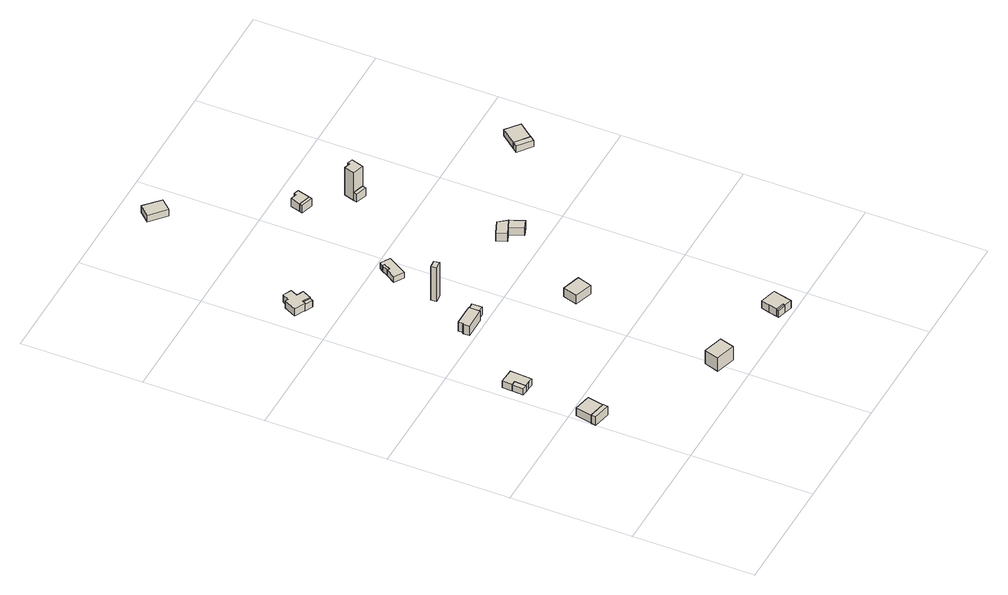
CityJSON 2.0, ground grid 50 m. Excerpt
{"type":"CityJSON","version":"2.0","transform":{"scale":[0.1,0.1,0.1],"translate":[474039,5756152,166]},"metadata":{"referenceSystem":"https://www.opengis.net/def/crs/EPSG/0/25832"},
"CityObjects":{
"building1":{"type":"Building","attributes":{"Gemeindeschluessel":"05711000","BezugspunktDach":"2000","function":"51009_1610","measuredHeight":4.1},"address":[{"country":"Germany"}],"geometry":[{"type":"Solid","lod":"1","boundaries":[[[[0,1,2,3]],[[4,5,6,7]],[[4,7,3,2]],[[5,4,2,1]],[[6,5,1,0]],[[7,6,0,3]]]]}]},
"building2":{"type":"Building","attributes":{"Gemeindeschluessel":"05711000","BezugspunktDach":"2000","function":"31001_1310","measuredHeight":4.06},"address":[{"country":"Germany"}],"geometry":[{"type":"Solid","lod":"1","boundaries":[[[[8,9,10,11]],[[12,13,14,15]],[[12,15,11,10]],[[13,12,10,9]],[[14,13,9,8]],[[15,14,8,11]]]]}]},
"building3":{"type":"Building","attributes":{"Gemeindeschluessel":"05711000","BezugspunktDach":"2000","function":"51009_1610","measuredHeight":2.94},"address":[{"country":"Germany"}],"geometry":[{"type":"Solid","lod":"1","boundaries":[[[[16,17,18,19]],[[20,21,22,23]],[[20,23,19,18]],[[21,20,18,17]],[[22,21,17,16]],[[23,22,16,19]]]]}]},
"building4":{"type":"Building","attributes":{"Gemeindeschluessel":"05711000","BezugspunktDach":"2000","function":"31001_1310","measuredHeight":3.74},"address":[{"country":"Germany"}],"geometry":[{"type":"Solid","lod":"1","boundaries":[[[[24,25,26,27,28,29,30,31]],[[32,33,34,35,36,37,38,39]],[[32,39,31,30]],[[33,32,30,29]],[[34,33,29,28]],[[35,34,28,27]],[[36,35,27,26]],[[37,36,26,25]],[[38,37,25,24]],[[39,38,24,31]]]]}]},
"building5":{"type":"Building","attributes":{"Gemeindeschluessel":"05711000","BezugspunktDach":"2000","function":"31001_1310","measuredHeight":7.98},"address":[{"country":"Germany"}],"geometry":[{"type":"Solid","lod":"1","boundaries":[[[[40,41,42,43]],[[44,45,46,47]],[[44,47,43,42]],[[45,44,42,41]],[[46,45,41,40]],[[47,46,40,43]]]]}]},
"building6":{"type":"Building","attributes":{"Gemeindeschluessel":"05711000","BezugspunktDach":"2000","function":"51009_1610","measuredHeight":3.17},"address":[{"country":"Germany"}],"geometry":[{"type":"Solid","lod":"1","boundaries":[[[[48,49,50,51]],[[52,53,54,55]],[[52,55,51,50]],[[53,52,50,49]],[[54,53,49,48]],[[55,54,48,51]]]]}]},
"building7":{"type":"Building","attributes":{"Gemeindeschluessel":"05711000","BezugspunktDach":"2000","function":"31001_1310","measuredHeight":3.62},"address":[{"country":"Germany"}],"geometry":[{"type":"Solid","lod":"1","boundaries":[[[[56,57,58,59,60,61,62,63,64,65]],[[66,67,68,69,70,71,72,73,74,75]],[[66,75,65,64]],[[67,66,64,63]],[[68,67,63,62]],[[69,68,62,61]],[[70,69,61,60]],[[71,70,60,59]],[[72,71,59,58]],[[73,72,58,57]],[[74,73,57,56]],[[75,74,56,65]]]]}]},
"building8":{"type":"Building","attributes":{"Gemeindeschluessel":"05711000","function":"31001_1310"},"address":[{"country":"Germany"}],"children":["building8-1","building8-2"]},
"building8-1":{"type":"BuildingPart","attributes":{"BezugspunktDach":"2000","measuredHeight":5.17},"parents":["building8"],"geometry":[{"type":"Solid","lod":"1","boundaries":[[[[76,77,78,79,80,81,82,83,84]],[[85,86,87,88,89,90,91,92,93]],[[85,93,84,83]],[[86,85,83,82]],[[87,86,82,81]],[[88,87,81,80]],[[89,88,80,79]],[[90,89,79,78]],[[91,90,78,77]],[[92,91,77,76]],[[93,92,76,84]]]]}]},
"building8-2":{"type":"BuildingPart","attributes":{"BezugspunktDach":"2000","measuredHeight":3.81},"parents":["building8"],"geometry":[{"type":"Solid","lod":"1","boundaries":[[[[94,95,96,97]],[[92,90,98,99]],[[92,99,97,96]],[[90,92,96,95]],[[98,90,95,94]],[[99,98,94,97]]]]}]},
"building9":{"type":"Building","attributes":{"Gemeindeschluessel":"05711000","BezugspunktDach":"2000","function":"31001_9998","measuredHeight":16.33},"address":[{"country":"Germany"}],"geometry":[{"type":"Solid","lod":"1","boundaries":[[[[100,101,102,103]],[[104,105,106,107]],[[104,107,103,102]],[[105,104,102,101]],[[106,105,101,100]],[[107,106,100,103]]]]}]},
"building10":{"type":"Building","attributes":{"Gemeindeschluessel":"05711000","BezugspunktDach":"2000","function":"31001_1310","measuredHeight":4.29},"address":[{"country":"Germany"}],"geometry":[{"type":"Solid","lod":"1","boundaries":[[[[108,109,110,111]],[[112,113,114,115]],[[112,115,111,110]],[[113,112,110,109]],[[114,113,109,108]],[[115,114,108,111]]]]}]},
"building11":{"type":"Building","attributes":{"Gemeindeschluessel":"05711000","function":"31001_1310"},"address":[{"country":"Germany"}],"children":["building11-1","building11-2"]},
"building11-1":{"type":"BuildingPart","attributes":{"BezugspunktDach":"2000","measuredHeight":2.8},"parents":["building11"],"geometry":[{"type":"Solid","lod":"1","boundaries":[[[[116,117,118,119,120,121,122,123]],[[124,125,126,127,128,129,130,131]],[[124,131,123,122]],[[125,124,122,121]],[[126,125,121,120]],[[127,126,120,119]],[[128,127,119,118]],[[129,128,118,117]],[[130,129,117,116]],[[131,130,116,123]]]]}]},
"building11-2":{"type":"BuildingPart","attributes":{"BezugspunktDach":"2000","measuredHeight":2.74},"address":[{"country":"Germany"}],"parents":["building11"],"geometry":[{"type":"Solid","lod":"1","boundaries":[[[[117,120,119,118]],[[132,133,134,135]],[[132,135,118,119]],[[133,132,119,120]],[[134,133,120,117]],[[135,134,117,118]]]]}]},
"building12":{"type":"Building","attributes":{"Gemeindeschluessel":"05711000","function":"31001_1310"},"address":[{"country":"Germany"}],"children":["building12-1","building12-2"]},
"building12-1":{"type":"BuildingPart","attributes":{"BezugspunktDach":"2000","measuredHeight":4.56},"parents":["building12"],"geometry":[{"type":"Solid","lod":"1","boundaries":[[[[136,137,138,139,140,141,142,143]],[[144,145,146,147,148,149,150,151]],[[144,151,143,142]],[[145,144,142,141]],[[146,145,141,140]],[[147,146,140,139]],[[148,147,139,138]],[[149,148,138,137]],[[150,149,137,136]],[[151,150,136,143]]]]}]},
"building12-2":{"type":"BuildingPart","attributes":{"BezugspunktDach":"2000","measuredHeight":3.15},"address":[{"country":"Germany"}],"parents":["building12"],"geometry":[{"type":"Solid","lod":"1","boundaries":[[[[152,153,154,155]],[[145,156,147,146]],[[145,146,155,154]],[[156,145,154,153]],[[147,156,153,152]],[[146,147,152,155]]]]}]},
"building13":{"type":"Building","attributes":{"Gemeindeschluessel":"05711000","BezugspunktDach":"2000","function":"31001_1310","measuredHeight":3.68},"address":[{"country":"Germany"}],"geometry":[{"type":"Solid","lod":"1","boundaries":[[[[157,158,159,160]],[[161,162,163,164]],[[161,164,160,159]],[[162,161,159,158]],[[163,162,158,157]],[[164,163,157,160]]]]}]},
"building14":{"type":"Building","attributes":{"Gemeindeschluessel":"05711000","function":"31001_1310"},"address":[{"country":"Germany"}],"children":["building14-1","building14-2"]},
"building14-1":{"type":"BuildingPart","attributes":{"BezugspunktDach":"2000","measuredHeight":3.78},"parents":["building14"],"geometry":[{"type":"Solid","lod":"1","boundaries":[[[[165,166,167,168,169,170]],[[171,172,173,174,175,176]],[[171,176,170,169]],[[172,171,169,168]],[[173,172,168,167]],[[174,173,167,166]],[[175,174,166,165]],[[176,175,165,170]]]]}]},
"building14-2":{"type":"BuildingPart","attributes":{"BezugspunktDach":"2000","measuredHeight":3.78},"parents":["building14"],"geometry":[{"type":"Solid","lod":"1","boundaries":[[[[166,165,170,177,178]],[[179,176,175,174,180]],[[179,180,178,177]],[[176,179,177,170]],[[175,176,170,165]],[[174,175,165,166]],[[180,174,166,178]]]]}]},
"building15":{"type":"Building","attributes":{"Gemeindeschluessel":"05711000","BezugspunktDach":"2000","function":"51009_1610","measuredHeight":3.86},"address":[{"country":"Germany"}],"geometry":[{"type":"Solid","lod":"1","boundaries":[[[[181,182,183,184]],[[185,186,187,188]],[[185,188,184,183]],[[186,185,183,182]],[[187,186,182,181]],[[188,187,181,184]]]]}]},
"building16":{"type":"Building","attributes":{"Gemeindeschluessel":"05711000","BezugspunktDach":"2000","function":"31001_1310","measuredHeight":3.8},"address":[{"country":"Germany"}],"geometry":[{"type":"Solid","lod":"1","boundaries":[[[[189,190,191,181,184,192]],[[188,187,193,194,195,196]],[[188,196,192,184]],[[187,188,184,181]],[[193,187,181,191]],[[194,193,191,190]],[[195,194,190,189]],[[196,195,189,192]]]]}]},
"building17":{"type":"Building","attributes":{"Gemeindeschluessel":"05711000","BezugspunktDach":"2000","function":"51009_1610","measuredHeight":4.29},"address":[{"country":"Germany"}],"geometry":[{"type":"Solid","lod":"1","boundaries":[[[[197,198,199,200]],[[201,202,203,204]],[[201,204,200,199]],[[202,201,199,198]],[[203,202,198,197]],[[204,203,197,200]]]]}]},
"building18":{"type":"Building","attributes":{"Gemeindeschluessel":"05711000","BezugspunktDach":"2100","function":"31001_1310","measuredHeight":13.34},"address":[{"country":"Germany"}],"geometry":[{"type":"Solid","lod":"1","boundaries":[[[[205,206,207,208,209,210]],[[204,203,211,212,213,214]],[[204,214,210,209]],[[203,204,209,208]],[[211,203,208,207]],[[212,211,207,206]],[[213,212,206,205]],[[214,213,205,210]]]]}]},
"building19":{"type":"Building","attributes":{"Gemeindeschluessel":"05711000","BezugspunktDach":"2000","function":"51009_1610","measuredHeight":2.94},"address":[{"country":"Germany"}],"geometry":[{"type":"Solid","lod":"1","boundaries":[[[[215,216,217,218]],[[219,220,221,222]],[[219,222,218,217]],[[220,219,217,216]],[[221,220,216,215]],[[222,221,215,218]]]]}]},
"building20":{"type":"Building","attributes":{"Gemeindeschluessel":"05711000","BezugspunktDach":"2000","function":"31001_1310","measuredHeight":2.83},"address":[{"country":"Germany"}],"geometry":[{"type":"Solid","lod":"1","boundaries":[[[[223,224,225,226]],[[222,221,227,228]],[[222,228,226,225]],[[221,222,225,224]],[[227,221,224,223]],[[228,227,223,226]]]]}]}
},
"vertices":[
[7,408,48],[3,389,48],[75,374,48],[79,394,48],[75,374,7],[3,389,7],[7,408,7],[79,394,7],
[21,477,45],[7,408,45],[79,394,45],[93,462,45],[79,394,8],[7,408,8],[21,477,8],[93,462,8],
[34,745,46],[31,698,46],[52,696,46],[55,744,46],[52,696,17],[31,698,17],[34,745,17],[55,744,17],
[78,784,48],[37,787,48],[34,745,48],[55,744,48],[52,696,48],[73,695,48],[94,693,48],[99,783,48],[94,693,16],[73,695,16],[52,696,16],[55,744,16],[34,745,16],[37,787,16],[78,784,16],[99,783,16],
[477,167,83],[459,107,83],[540,83,83],[558,143,83],[540,83,17],[459,107,17],[477,167,17],[558,143,17],
[95,1630,69],[88,1615,69],[118,1600,69],[126,1614,69],[118,1600,37],[88,1615,37],[95,1630,37],[126,1614,37],
[96,1710,74],[81,1682,74],[69,1688,74],[43,1638,74],[88,1615,74],[95,1630,74],[126,1614,74],[144,1650,74],[116,1664,74],[130,1693,74],[116,1664,38],[144,1650,38],[126,1614,38],[95,1630,38],[88,1615,38],[43,1638,38],[69,1688,38],[81,1682,38],[96,1710,38],[130,1693,38],
[334,1024,67],[334,1041,67],[334,1065,67],[245,1065,67],[245,1045,67],[239,1045,67],[239,1040,67],[239,1016,67],[334,1017,67],[239,1016,22],[239,1040,22],[239,1045,22],[245,1045,22],[245,1065,22],[334,1065,22],[334,1041,22],[334,1024,22],[334,1017,22],
[364,1066,60],[334,1065,60],[334,1024,60],[364,1024,60],[364,1066,22],[364,1024,22],
[385,1232,190],[353,1229,190],[355,1206,190],[387,1209,190],[355,1206,26],[353,1229,26],[385,1232,26],[387,1209,26],
[566,787,83],[547,728,83],[622,704,83],[641,763,83],[622,704,41],[547,728,41],[566,787,41],[641,763,41],
[426,1471,59],[417,1457,59],[426,1452,59],[410,1424,59],[401,1430,59],[377,1391,59],[416,1368,59],[464,1448,59],[416,1368,31],[377,1391,31],[401,1430,31],[410,1424,31],[426,1452,31],[417,1457,31],[426,1471,31],[464,1448,31],
[410,1424,32],[401,1430,32],[417,1457,32],[426,1452,32],
[884,80,82],[817,98,82],[807,63,82],[798,28,82],[835,18,82],[833,9,82],[864,1,82],[875,45,82],[864,1,46],[833,9,46],[835,18,46],[798,28,46],[807,63,46],[817,98,46],[884,80,46],[875,45,46],
[798,28,78],[796,19,78],[833,9,78],[835,18,78],[796,19,46],
[302,2387,91],[263,2345,91],[327,2287,91],[365,2329,91],[327,2287,58],[263,2345,58],[302,2387,58],[365,2329,58],
[781,1117,85],[818,1132,85],[790,1168,85],[732,1144,85],[749,1103,85],[781,1116,85],[749,1103,47],[732,1144,47],[790,1168,47],[818,1132,47],[781,1117,47],[781,1116,47],
[805,1060,85],[842,1075,85],[805,1060,47],[842,1075,47],
[574,1869,80],[570,1857,80],[620,1843,80],[623,1855,80],[620,1843,42],[570,1857,42],[574,1869,42],[623,1855,42],
[617,1913,80],[614,1903,80],[586,1911,80],[638,1907,80],[586,1911,42],[614,1903,42],[617,1913,42],[638,1907,42],
[719,1719,77],[714,1704,77],[761,1689,77],[766,1703,77],[761,1689,39],[714,1704,39],[719,1719,39],[766,1703,39],
[761,1763,173],[758,1753,173],[733,1761,173],[719,1719,173],[766,1703,173],[783,1755,173],[733,1761,39],[758,1753,39],[761,1763,39],[783,1755,39],
[1187,1290,114],[1172,1271,114],[1228,1226,114],[1243,1245,114],[1228,1226,84],[1172,1271,84],[1187,1290,84],[1243,1245,84],
[1238,1353,112],[1187,1290,112],[1243,1245,112],[1294,1308,112],[1238,1353,84],[1294,1308,84]
]}
